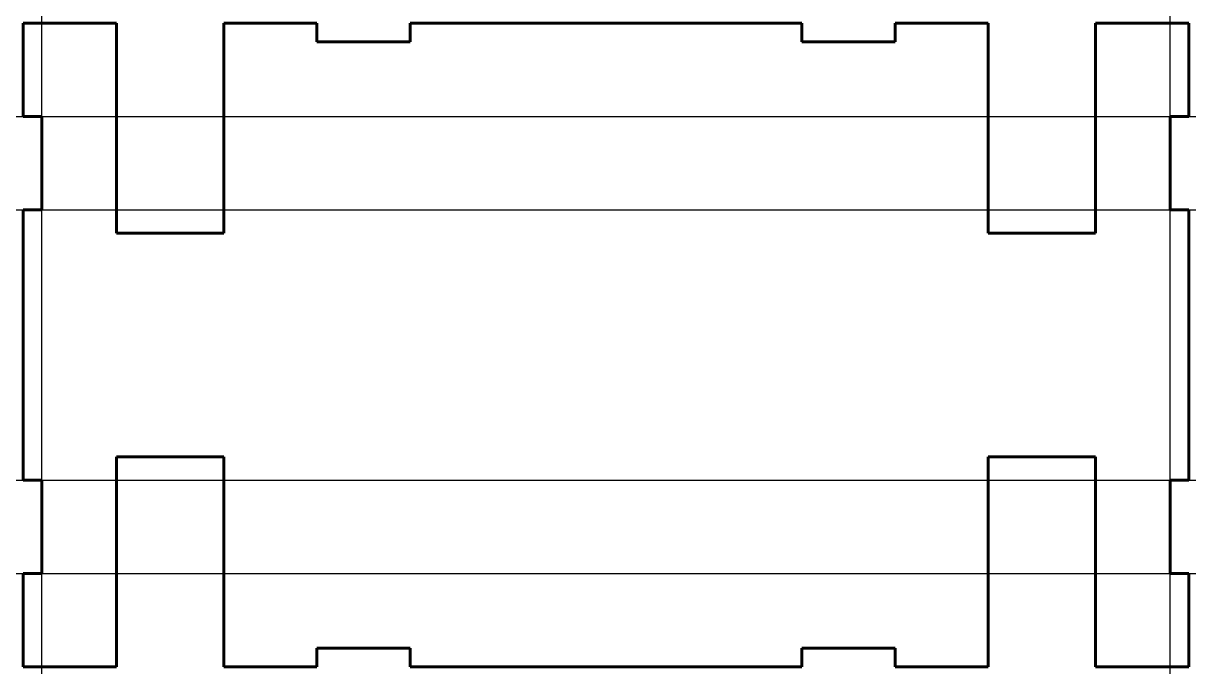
# Model space of a CAD drawing. Header units: millimetres. Extents: x 0 to 250, y 0 to 138.
import ezdxf

# ---------------------------------------------------------------- set-up
doc = ezdxf.new("R2010")
doc.units = ezdxf.units.MM
doc.linetypes.add('K5LT_BASIC', pattern=[0])

msp = doc.modelspace()

# ---------------------------------------------------------------- linework, layer by layer
at = {"color": 5, "linetype": 'K5LT_BASIC', "lineweight": 60, "true_color": 0x0000ff}
for p, q in [((0, 138), (20, 138)), ((0, 118), (0, 138)), ((20, 138), (20, 93)), ((43, 93), (43, 138)), ((43, 138), (63, 138)), ((63, 134), (63, 138)), ((83, 138), (83, 134)), ((83, 138), (167, 138)), ((167, 138), (167, 134)), ((187, 134), (187, 138)), ((187, 138), (207, 138)), ((207, 138), (207, 93)), ((230, 93), (230, 138)), ((230, 138), (250, 138)), ((250, 138), (250, 118)), ((83, 134), (63, 134)), ((167, 134), (187, 134)), ((0, 118), (4, 118)), ((4, 118), (4, 98)), ((250, 118), (246, 118)), ((246, 118), (246, 98)), ((4, 98), (0, 98)), ((0, 40), (0, 98)), ((246, 98), (250, 98)), ((250, 98), (250, 40)), ((20, 93), (43, 93)), ((207, 93), (230, 93)), ((43, 45), (20, 45)), ((20, 45), (20, 0)), ((43, 0), (43, 45)), ((230, 45), (207, 45)), ((207, 45), (207, 0)), ((230, 45), (230, 0)), ((4, 40), (0, 40)), ((4, 40), (4, 20)), ((250, 40), (246, 40)), ((246, 40), (246, 20)), ((0, 0), (0, 20)), ((4, 20), (0, 20)), ((250, 20), (246, 20)), ((250, 20), (250, 0)), ((63, 0), (63, 4)), ((83, 4), (63, 4)), ((83, 0), (83, 4)), ((167, 0), (167, 4)), ((167, 4), (187, 4)), ((187, 4), (187, 0)), ((20, 0), (0, 0)), ((63, 0), (43, 0)), ((167, 0), (83, 0)), ((207, 0), (187, 0)), ((250, 0), (230, 0))]:
    msp.add_line(p, q, dxfattribs=at)
at = {"color": 9, "true_color": 0xdca5c1}
for p, direction in [((4, 69), (0, 1)), ((246, 69), (0, 1)), ((10, 118), (1, 0)), ((10, 98), (1, 0)), ((10, 40), (1, 0)), ((10, 20), (1, 0))]:
    msp.add_xline(p, direction, dxfattribs=at)

doc.saveas('drawing.dxf')
